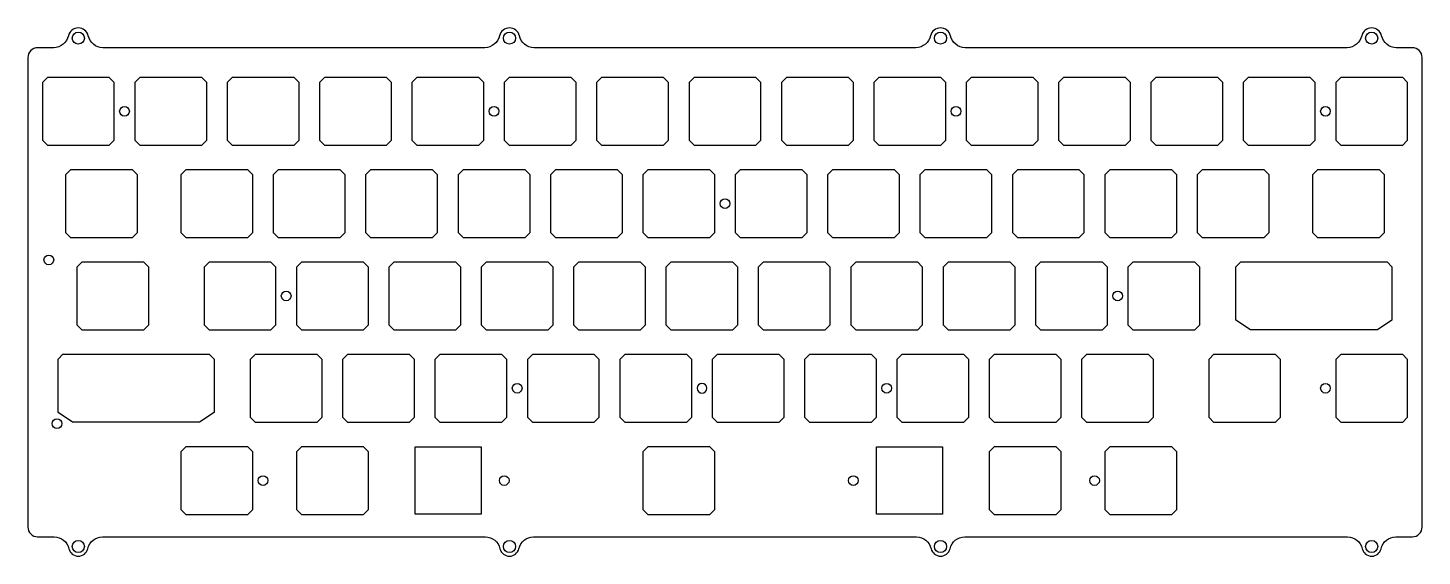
# Model space of a CAD drawing. Header units: millimetres. Extents: x -457 to -169, y 197 to 306.
import ezdxf

# ---------------------------------------------------------------- set-up
doc = ezdxf.new("R2010")
doc.units = ezdxf.units.MM
doc.header["$MEASUREMENT"] = 0

msp = doc.modelspace()

# ---------------------------------------------------------------- linework, layer by layer
msp.add_lwpolyline([(-362.71, 301.87), (-441.47, 301.87, -0.340461), (-444.5, 304.35, 0.794438), (-448.59, 304.35, -0.340461), (-451.61, 301.87), (-454.94, 301.87, 0.414214), (-456.94, 299.87), (-456.94, 202.97, 0.414214), (-454.94, 200.97), (-451.51, 200.97, -0.339449), (-448.49, 198.51, 0.790789), (-444.59, 198.51, -0.339449), (-441.57, 200.97), (-362.61, 200.97, -0.339449), (-359.59, 198.51, 0.790789), (-355.69, 198.51, -0.339449), (-352.67, 200.97), (-273.71, 200.97, -0.339449), (-270.69, 198.51, 0.790789), (-266.79, 198.51, -0.339449), (-263.77, 200.97), (-184.81, 200.97, -0.339449), (-181.79, 198.51, 0.790789), (-177.89, 198.51, -0.339449), (-174.87, 200.97), (-171.44, 200.97, 0.414214), (-169.44, 202.97), (-169.44, 299.87, 0.414214), (-171.44, 301.87), (-174.77, 301.87, -0.340461), (-177.8, 304.35, 0.794438), (-181.89, 304.35, -0.340461), (-184.91, 301.87), (-263.67, 301.87, -0.340461), (-266.7, 304.35, 0.794438), (-270.79, 304.35, -0.340461), (-273.81, 301.87), (-352.57, 301.87, -0.340461), (-355.6, 304.35, 0.794438), (-359.69, 304.35, -0.340461)], format="xyb", close=True)
for points in [[(-453.89, 294.79), (-452.86, 295.82), (-440.22, 295.82), (-439.19, 294.79), (-439.19, 282.75), (-440.22, 281.72), (-452.86, 281.72), (-453.89, 282.75)], [(-420.14, 282.75), (-421.17, 281.72), (-433.81, 281.72), (-434.84, 282.75), (-434.84, 294.79), (-433.81, 295.82), (-421.17, 295.82), (-420.14, 294.79)], [(-415.79, 282.75), (-415.79, 294.79), (-414.76, 295.82), (-402.12, 295.82), (-401.09, 294.79), (-401.09, 282.75), (-402.12, 281.72), (-414.76, 281.72)], [(-396.74, 294.79), (-395.71, 295.82), (-383.07, 295.82), (-382.04, 294.79), (-382.04, 282.75), (-383.07, 281.72), (-395.71, 281.72), (-396.74, 282.75)], [(-376.66, 295.82), (-364.02, 295.82), (-362.99, 294.79), (-362.99, 282.75), (-364.02, 281.72), (-376.66, 281.72), (-377.69, 282.75), (-377.69, 294.79)], [(-358.64, 282.75), (-358.64, 294.79), (-357.61, 295.82), (-344.97, 295.82), (-343.94, 294.79), (-343.94, 282.75), (-344.97, 281.72), (-357.61, 281.72)], [(-325.92, 281.72), (-338.56, 281.72), (-339.59, 282.75), (-339.59, 294.79), (-338.56, 295.82), (-325.92, 295.82), (-324.89, 294.79), (-324.89, 282.75)], [(-305.84, 294.79), (-305.84, 282.75), (-306.87, 281.72), (-319.51, 281.72), (-320.54, 282.75), (-320.54, 294.79), (-319.51, 295.82), (-306.87, 295.82)], [(-287.82, 281.72), (-300.46, 281.72), (-301.49, 282.75), (-301.49, 294.79), (-300.46, 295.82), (-287.82, 295.82), (-286.79, 294.79), (-286.79, 282.75)], [(-267.74, 294.79), (-267.74, 282.75), (-268.77, 281.72), (-281.41, 281.72), (-282.44, 282.75), (-282.44, 294.79), (-281.41, 295.82), (-268.77, 295.82)], [(-249.72, 281.72), (-262.36, 281.72), (-263.39, 282.75), (-263.39, 294.79), (-262.36, 295.82), (-249.72, 295.82), (-248.69, 294.79), (-248.69, 282.75)], [(-229.64, 282.75), (-230.67, 281.72), (-243.31, 281.72), (-244.34, 282.75), (-244.34, 294.79), (-243.31, 295.82), (-230.67, 295.82), (-229.64, 294.79)], [(-224.26, 295.82), (-211.62, 295.82), (-210.59, 294.79), (-210.59, 282.75), (-211.62, 281.72), (-224.26, 281.72), (-225.29, 282.75), (-225.29, 294.79)], [(-191.54, 282.75), (-192.57, 281.72), (-205.21, 281.72), (-206.24, 282.75), (-206.24, 294.79), (-205.21, 295.82), (-192.57, 295.82), (-191.54, 294.79)], [(-172.49, 294.79), (-172.49, 282.75), (-173.52, 281.72), (-186.16, 281.72), (-187.19, 282.75), (-187.19, 294.79), (-186.16, 295.82), (-173.52, 295.82)], [(-434.43, 275.74), (-434.43, 263.7), (-435.46, 262.67), (-448.1, 262.67), (-449.13, 263.7), (-449.13, 275.74), (-448.1, 276.77), (-435.46, 276.77)], [(-424.29, 276.77), (-411.65, 276.77), (-410.62, 275.74), (-410.62, 263.7), (-411.65, 262.67), (-424.29, 262.67), (-425.32, 263.7), (-425.32, 275.74)], [(-406.27, 263.7), (-406.27, 275.74), (-405.24, 276.77), (-392.6, 276.77), (-391.57, 275.74), (-391.57, 263.7), (-392.6, 262.67), (-405.24, 262.67)], [(-386.19, 262.67), (-387.22, 263.7), (-387.22, 275.74), (-386.19, 276.77), (-373.55, 276.77), (-372.52, 275.74), (-372.52, 263.7), (-373.55, 262.67)], [(-367.14, 262.67), (-368.17, 263.7), (-368.17, 275.74), (-367.14, 276.77), (-354.5, 276.77), (-353.47, 275.74), (-353.47, 263.7), (-354.5, 262.67)], [(-335.45, 262.67), (-348.09, 262.67), (-349.12, 263.7), (-349.12, 275.74), (-348.09, 276.77), (-335.45, 276.77), (-334.42, 275.74), (-334.42, 263.7)], [(-330.07, 275.74), (-329.04, 276.77), (-316.4, 276.77), (-315.37, 275.74), (-315.37, 263.7), (-316.4, 262.67), (-329.04, 262.67), (-330.07, 263.7)], [(-309.99, 276.77), (-297.35, 276.77), (-296.32, 275.74), (-296.32, 263.7), (-297.35, 262.67), (-309.99, 262.67), (-311.02, 263.7), (-311.02, 275.74)], [(-277.27, 275.74), (-277.27, 263.7), (-278.3, 262.67), (-290.94, 262.67), (-291.97, 263.7), (-291.97, 275.74), (-290.94, 276.77), (-278.3, 276.77)], [(-271.89, 262.67), (-272.92, 263.7), (-272.92, 275.74), (-271.89, 276.77), (-259.25, 276.77), (-258.22, 275.74), (-258.22, 263.7), (-259.25, 262.67)], [(-253.87, 263.7), (-253.87, 275.74), (-252.84, 276.77), (-240.2, 276.77), (-239.17, 275.74), (-239.17, 263.7), (-240.2, 262.67), (-252.84, 262.67)], [(-234.82, 275.74), (-233.79, 276.77), (-221.15, 276.77), (-220.12, 275.74), (-220.12, 263.7), (-221.15, 262.67), (-233.79, 262.67), (-234.82, 263.7)], [(-215.77, 263.7), (-215.77, 275.74), (-214.74, 276.77), (-202.1, 276.77), (-201.07, 275.74), (-201.07, 263.7), (-202.1, 262.67), (-214.74, 262.67)], [(-190.92, 262.67), (-191.95, 263.7), (-191.95, 275.74), (-190.92, 276.77), (-178.28, 276.77), (-177.25, 275.74), (-177.25, 263.7), (-178.28, 262.67)], [(-432.05, 256.69), (-432.05, 244.65), (-433.08, 243.62), (-445.72, 243.62), (-446.75, 244.65), (-446.75, 256.69), (-445.72, 257.72), (-433.08, 257.72)], [(-419.52, 243.62), (-420.55, 244.65), (-420.55, 256.69), (-419.52, 257.72), (-406.88, 257.72), (-405.85, 256.69), (-405.85, 244.65), (-406.88, 243.62)], [(-386.8, 256.69), (-386.8, 244.65), (-387.83, 243.62), (-400.47, 243.62), (-401.5, 244.65), (-401.5, 256.69), (-400.47, 257.72), (-387.83, 257.72)], [(-367.75, 244.65), (-368.78, 243.62), (-381.42, 243.62), (-382.45, 244.65), (-382.45, 256.69), (-381.42, 257.72), (-368.78, 257.72), (-367.75, 256.69)], [(-362.37, 257.72), (-349.73, 257.72), (-348.7, 256.69), (-348.7, 244.65), (-349.73, 243.62), (-362.37, 243.62), (-363.4, 244.65), (-363.4, 256.69)], [(-329.65, 256.69), (-329.65, 244.65), (-330.68, 243.62), (-343.32, 243.62), (-344.35, 244.65), (-344.35, 256.69), (-343.32, 257.72), (-330.68, 257.72)], [(-311.63, 257.72), (-310.6, 256.69), (-310.6, 244.65), (-311.63, 243.62), (-324.27, 243.62), (-325.3, 244.65), (-325.3, 256.69), (-324.27, 257.72)], [(-291.55, 256.69), (-291.55, 244.65), (-292.58, 243.62), (-305.22, 243.62), (-306.25, 244.65), (-306.25, 256.69), (-305.22, 257.72), (-292.58, 257.72)], [(-287.2, 256.69), (-286.17, 257.72), (-273.53, 257.72), (-272.5, 256.69), (-272.5, 244.65), (-273.53, 243.62), (-286.17, 243.62), (-287.2, 244.65)], [(-267.12, 243.62), (-268.15, 244.65), (-268.15, 256.69), (-267.12, 257.72), (-254.48, 257.72), (-253.45, 256.69), (-253.45, 244.65), (-254.48, 243.62)], [(-234.4, 256.69), (-234.4, 244.65), (-235.43, 243.62), (-248.07, 243.62), (-249.1, 244.65), (-249.1, 256.69), (-248.07, 257.72), (-235.43, 257.72)], [(-216.38, 257.72), (-215.35, 256.69), (-215.35, 244.65), (-216.38, 243.62), (-229.02, 243.62), (-230.05, 244.65), (-230.05, 256.69), (-229.02, 257.72)], [(-175.67, 245.67), (-178.67, 243.67), (-204.82, 243.67), (-207.82, 245.67), (-207.82, 256.67), (-206.82, 257.67), (-176.67, 257.67), (-175.67, 256.67)], [(-410, 224.57), (-411.03, 225.6), (-411.03, 237.64), (-410, 238.67), (-397.36, 238.67), (-396.33, 237.64), (-396.33, 225.6), (-397.36, 224.57)], [(-391.98, 237.64), (-390.95, 238.67), (-378.31, 238.67), (-377.28, 237.64), (-377.28, 225.6), (-378.31, 224.57), (-390.95, 224.57), (-391.98, 225.6)], [(-359.26, 224.57), (-371.9, 224.57), (-372.93, 225.6), (-372.93, 237.64), (-371.9, 238.67), (-359.26, 238.67), (-358.23, 237.64), (-358.23, 225.6)], [(-340.21, 238.67), (-339.18, 237.64), (-339.18, 225.6), (-340.21, 224.57), (-352.85, 224.57), (-353.88, 225.6), (-353.88, 237.64), (-352.85, 238.67)], [(-321.16, 238.67), (-320.13, 237.64), (-320.13, 225.6), (-321.16, 224.57), (-333.8, 224.57), (-334.83, 225.6), (-334.83, 237.64), (-333.8, 238.67)], [(-315.78, 225.6), (-315.78, 237.64), (-314.75, 238.67), (-302.11, 238.67), (-301.08, 237.64), (-301.08, 225.6), (-302.11, 224.57), (-314.75, 224.57)], [(-295.7, 224.57), (-296.73, 225.6), (-296.73, 237.64), (-295.7, 238.67), (-283.06, 238.67), (-282.03, 237.64), (-282.03, 225.6), (-283.06, 224.57)], [(-264.01, 238.67), (-262.98, 237.64), (-262.98, 225.6), (-264.01, 224.57), (-276.65, 224.57), (-277.68, 225.6), (-277.68, 237.64), (-276.65, 238.67)], [(-243.93, 237.64), (-243.93, 225.6), (-244.96, 224.57), (-257.6, 224.57), (-258.63, 225.6), (-258.63, 237.64), (-257.6, 238.67), (-244.96, 238.67)], [(-239.58, 225.6), (-239.58, 237.64), (-238.55, 238.67), (-225.91, 238.67), (-224.88, 237.64), (-224.88, 225.6), (-225.91, 224.57), (-238.55, 224.57)], [(-213.38, 237.64), (-212.36, 238.67), (-199.71, 238.67), (-198.68, 237.64), (-198.68, 225.6), (-199.71, 224.57), (-212.36, 224.57), (-213.38, 225.6)], [(-187.19, 225.6), (-187.19, 237.64), (-186.16, 238.67), (-173.52, 238.67), (-172.49, 237.64), (-172.49, 225.6), (-173.52, 224.57), (-186.16, 224.57)], [(-418.56, 226.62), (-421.56, 224.62), (-447.71, 224.62), (-450.71, 226.62), (-450.71, 237.62), (-449.71, 238.62), (-419.56, 238.62), (-418.56, 237.62)], [(-424.29, 205.52), (-425.32, 206.55), (-425.32, 218.59), (-424.29, 219.62), (-411.65, 219.62), (-410.62, 218.59), (-410.62, 206.55), (-411.65, 205.52)], [(-386.8, 218.59), (-386.8, 206.55), (-387.83, 205.52), (-400.47, 205.52), (-401.5, 206.55), (-401.5, 218.59), (-400.47, 219.62), (-387.83, 219.62)], [(-363.5, 205.62), (-377.1, 205.62), (-377.1, 219.52), (-363.5, 219.52)], [(-315.37, 206.55), (-316.4, 205.52), (-329.04, 205.52), (-330.07, 206.55), (-330.07, 218.59), (-329.04, 219.62), (-316.4, 219.62), (-315.37, 218.59)], [(-315.37, 206.55), (-316.4, 205.52), (-329.04, 205.52), (-330.07, 206.55), (-330.07, 218.59), (-329.04, 219.62), (-316.4, 219.62), (-315.37, 218.59)], [(-268.33, 205.62), (-281.93, 205.62), (-281.93, 219.52), (-268.33, 219.52)], [(-244.96, 219.62), (-243.93, 218.59), (-243.93, 206.55), (-244.96, 205.52), (-257.6, 205.52), (-258.63, 206.55), (-258.63, 218.59), (-257.6, 219.62)], [(-233.79, 205.52), (-234.82, 206.55), (-234.82, 218.59), (-233.79, 219.62), (-221.15, 219.62), (-220.12, 218.59), (-220.12, 206.55), (-221.15, 205.52)]]:
    msp.add_lwpolyline(points, close=True)
for centre, radius in [((-446.54, 303.87, 0), 1.25), ((-357.64, 303.87, 0), 1.25), ((-268.74, 303.87, 0), 1.25), ((-179.84, 303.87, 0), 1.25), ((-437.02, 288.77, 0), 1), ((-360.82, 288.77, 0), 1), ((-265.57, 288.77, 0), 1), ((-189.37, 288.77, 0), 1), ((-313.19, 269.72, 0), 1), ((-452.62, 258.1), 1), ((-403.68, 250.67, 0), 1), ((-232.23, 250.67, 0), 1), ((-356.05, 231.62, 0), 1), ((-279.85, 231.62, 0), 1), ((-189.37, 231.62, 0), 1), ((-450.94, 224.32, 0), 1), ((-408.44, 212.57, 0), 1), ((-358.72, 212.57, 0), 1), ((-358.72, 212.57), 1), ((-286.72, 212.57, 0), 1), ((-286.72, 212.57), 1), ((-236.99, 212.57, 0), 1), ((-446.54, 198.97, 0), 1.25), ((-357.64, 198.97, 0), 1.25), ((-268.74, 198.97, 0), 1.25), ((-179.84, 198.97, 0), 1.25)]:
    msp.add_circle(centre, radius)
at = {"extrusion": (2.12442e-34, 1.73472e-18, -1)}
msp.add_circle((317.95, 231.62, 0), 1, dxfattribs=at)

doc.saveas('drawing.dxf')
